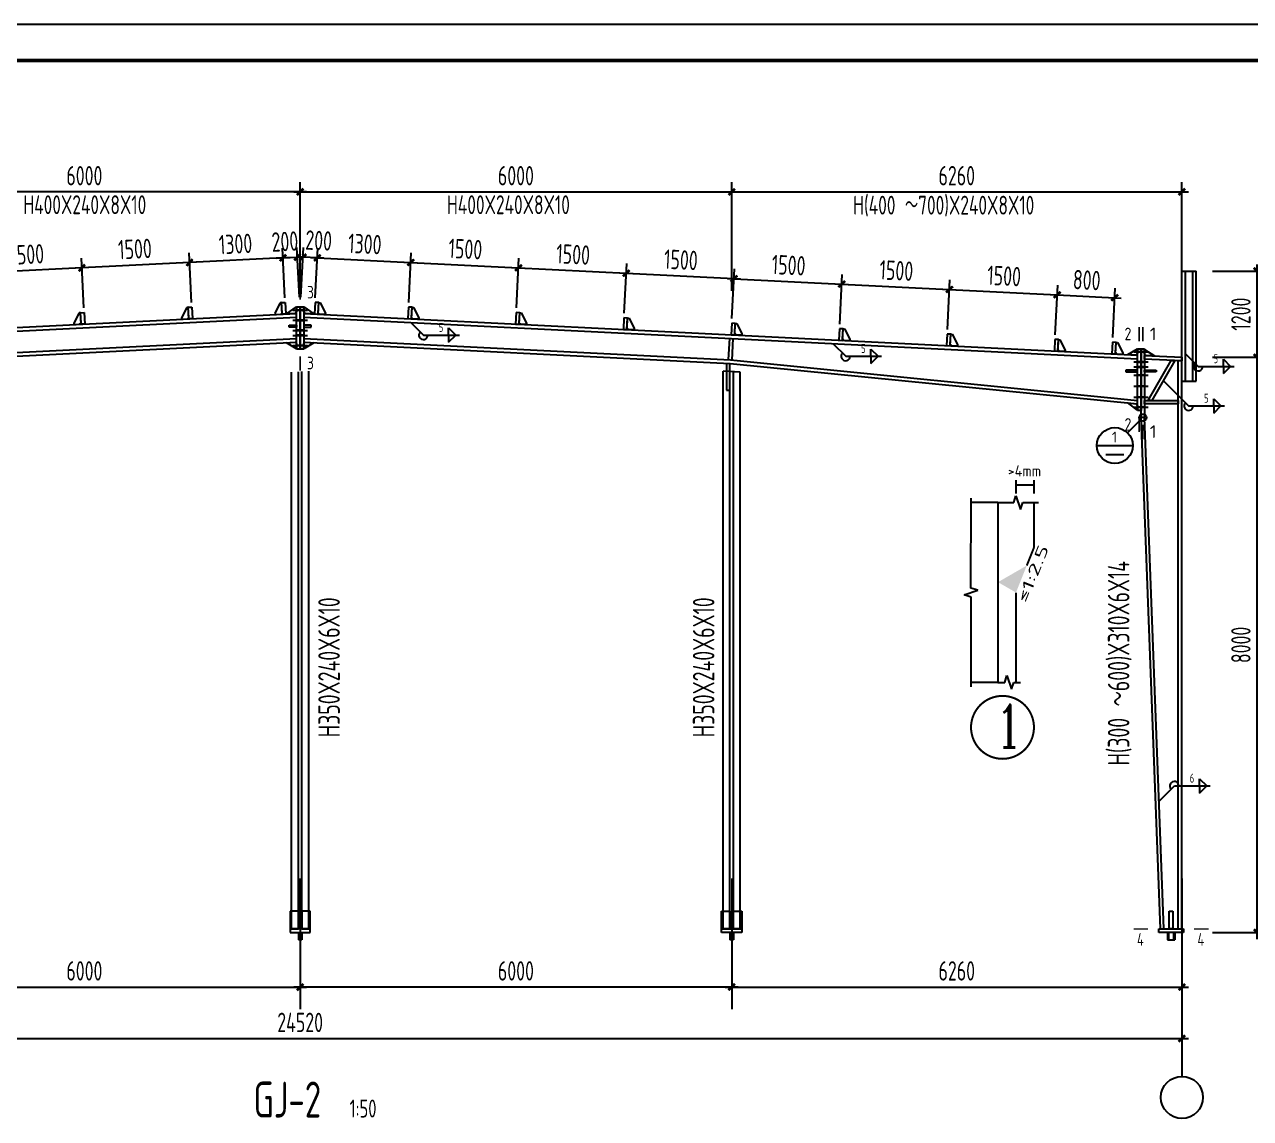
# Model space of a CAD drawing. Extents: x -17471 to 313636, y -71590 to 757901.
# Drawn here: x 218433 to 252525, y 655884 to 686311 of the extents above; entities that cross this region are included whole.
import ezdxf
from ezdxf.enums import TextEntityAlignment as Align

# ---------------------------------------------------------------- set-up
doc = ezdxf.new("R2010")
doc.units = 0
doc.header["$LTSCALE"] = 1000
doc.header["$MEASUREMENT"] = 0
for name, color, linetype in [('10', 7, 'Continuous'), ('11', 3, 'Continuous'), ('112', 253, 'Continuous'), ('114', 2, 'Continuous'), ('116', 1, 'Continuous'), ('14', 2, 'Continuous'), ('DIM', 3, 'Continuous'), ('DOTE', 1, 'Continuous'), ('PUB_TEXT', 7, 'Continuous'), ('PUB_TITLE', 4, 'Continuous'), ('墙线__粗线', 7, 'Continuous'), ('尺寸标注', 253, 'Continuous'), ('柱子', 3, 'Continuous'), ('焊缝标注', 253, 'Continuous'), ('索引符号标注', 253, 'Continuous'), ('门窗', 4, 'Continuous')]:
    doc.layers.add(name, color=color, linetype=linetype)
doc.styles.add('_TCH_AXIS', font='COMPLEX', dxfattribs={"bigfont": 'GBCBIG'})
doc.styles.add('TSSD_Dimension', font='Tssdeng.shx', dxfattribs={"width": 0.7, "bigfont": 'hztxt.shx'})
doc.styles.add('TSSD_REIN', font='Tssdeng.shx', dxfattribs={"width": 0.7, "bigfont": 'hztxt.shx'})
doc.dimstyles.new('TSSD_200_200', dxfattribs={"dimtxt": 600, "dimasz": 200, "dimexe": 200, "dimexo": 500, "dimgap": 200, "dimtad": 1, "dimdec": 0, "dimzin": 0, "dimdsep": 46, "dimtxsty": 'TSSD_Dimension', "dimblk": 'ARCHTICK', "dimcen": 0, "dimdle": 200, "dimclrt": 7, "dimadec": 0, "dimazin": 0, "dimtfac": 1, "dimtdec": 0, "dimtix": 1, "dimtmove": 2, "dimatfit": 3, "dimfxl": 0, "dimtolj": 1, "dimtzin": 0, "dimarcsym": 0})

# ---------------------------------------------------------------- blocks, each defined once
blk = doc.blocks.new('_ArchTick')
at = {"color": 0, "linetype": 'ByBlock', "const_width": 0.4}
blk.add_lwpolyline([(-0.5, -0.5), (0.5, 0.5)], dxfattribs=at)
blk = doc.blocks.new('*D622')
at = {"layer": 'Defpoints', "color": 0, "transparency": 16777216}
for p in [(223024, 679692), (223102, 678131), (225699, 678261)]:
    blk.add_point(p, dxfattribs=at)
at = {"layer": 'DIM', "color": 0, "lineweight": -2, "transparency": 16777216}
for p, q in [((225801, 679830), (222844, 679683)), ((223080, 678580), (223011, 679961)), ((225676, 678710), (225607, 680091))]:
    blk.add_line(p, q, dxfattribs=at)
at = {"layer": 'DIM', "color": 0, "lineweight": -2, "transparency": 16777216, "xscale": 180, "yscale": 180, "zscale": 180}
for p, rotation in [((223024, 679692), 182.8623653344845), ((225621, 679821), 2.862365334484549)]:
    blk.add_blockref('_ArchTick', p, dxfattribs=dict(at, rotation=rotation))
at = {"layer": 'DIM', "color": 7, "transparency": 16777216, "insert": (224300, 680206), "char_height": 540, "attachment_point": 5, "rotation": 2.8624, "style": 'TSSD_REIN'}
blk.add_mtext('\\A1;1300', dxfattribs=at)
blk = doc.blocks.new('*D623')
at = {"layer": 'Defpoints', "color": 0, "transparency": 16777216}
for p in [(226020, 679841), (225699, 678261), (226098, 678281)]:
    blk.add_point(p, dxfattribs=at)
at = {"layer": 'DIM', "color": 0, "lineweight": -2, "transparency": 16777216}
for p, q in [((225441, 679812), (226200, 679850)), ((225676, 678710), (225607, 680091)), ((226076, 678730), (226007, 680111))]:
    blk.add_line(p, q, dxfattribs=at)
at = {"layer": 'DIM', "color": 0, "lineweight": -2, "transparency": 16777216, "xscale": 180, "yscale": 180, "zscale": 180}
for p, rotation in [((225621, 679821), 182.8626672547174), ((226020, 679841), 2.862667254717379)]:
    blk.add_blockref('_ArchTick', p, dxfattribs=dict(at, rotation=rotation))
at = {"layer": 'DIM', "color": 7, "transparency": 16777216, "insert": (225673, 680275), "char_height": 540, "attachment_point": 5, "rotation": 2.8627, "style": 'TSSD_REIN'}
blk.add_mtext('\\A1;200', dxfattribs=at)
blk = doc.blocks.new('*D624')
at = {"layer": 'Defpoints', "color": 0, "transparency": 16777216}
for p in [(220028, 679542), (223102, 678131), (220106, 677981)]:
    blk.add_point(p, dxfattribs=at)
at = {"layer": 'DIM', "color": 0, "lineweight": -2, "transparency": 16777216}
for p, q in [((220083, 678430), (220014, 679811)), ((223080, 678580), (223011, 679961)), ((223204, 679701), (219848, 679533))]:
    blk.add_line(p, q, dxfattribs=at)
at = {"layer": 'DIM', "color": 0, "lineweight": -2, "transparency": 16777216, "xscale": 180, "yscale": 180, "zscale": 180}
for p, rotation in [((223024, 679692), 2.862405592531685), ((220028, 679542), 182.8624055925317)]:
    blk.add_blockref('_ArchTick', p, dxfattribs=dict(at, rotation=rotation))
at = {"layer": 'DIM', "color": 7, "transparency": 16777216, "insert": (221503, 680066), "char_height": 540, "attachment_point": 5, "rotation": 2.8624, "style": 'TSSD_REIN'}
blk.add_mtext('\\A1;1500', dxfattribs=at)
blk = doc.blocks.new('*D625')
at = {"layer": 'Defpoints', "color": 0, "transparency": 16777216}
for p in [(217032, 679392), (217110, 677831), (220106, 677981)]:
    blk.add_point(p, dxfattribs=at)
at = {"layer": 'DIM', "color": 0, "lineweight": -2, "transparency": 16777216}
for p, q in [((220083, 678430), (220014, 679811)), ((220208, 679551), (216852, 679383)), ((217087, 678281), (217018, 679662))]:
    blk.add_line(p, q, dxfattribs=at)
at = {"layer": 'DIM', "color": 0, "lineweight": -2, "transparency": 16777216, "xscale": 180, "yscale": 180, "zscale": 180}
for p, rotation in [((217032, 679392), 182.8624045054964), ((220028, 679542), 2.862404505496423)]:
    blk.add_blockref('_ArchTick', p, dxfattribs=dict(at, rotation=rotation))
at = {"layer": 'DIM', "color": 7, "transparency": 16777216, "insert": (218507, 679916), "char_height": 540, "attachment_point": 5, "rotation": 2.8624, "style": 'TSSD_REIN'}
blk.add_mtext('\\A1;1500', dxfattribs=at)
blk = doc.blocks.new('*D612')
at = {"layer": 'Defpoints', "color": 0, "transparency": 16777216}
for p in [(229173, 679692), (226498, 678261), (229095, 678131)]:
    blk.add_point(p, dxfattribs=at)
at = {"layer": 'DIM', "color": 0, "lineweight": -2, "transparency": 16777216}
for p, q in [((226396, 679830), (229352, 679683)), ((226520, 678710), (226589, 680091)), ((229117, 678580), (229186, 679961))]:
    blk.add_line(p, q, dxfattribs=at)
at = {"layer": 'DIM', "color": 0, "lineweight": -2, "transparency": 16777216, "xscale": 180, "yscale": 180, "zscale": 180}
for p, rotation in [((226576, 679821), 177.1376346655155), ((229173, 679692), 357.1376346655155)]:
    blk.add_blockref('_ArchTick', p, dxfattribs=dict(at, rotation=rotation))
at = {"layer": 'DIM', "color": 7, "transparency": 16777216, "insert": (227897, 680206), "char_height": 540, "attachment_point": 5, "rotation": 357.1376, "style": 'TSSD_REIN'}
blk.add_mtext('\\A1;1300', dxfattribs=at)
blk = doc.blocks.new('*D613')
at = {"layer": 'Defpoints', "color": 0, "transparency": 16777216}
for p in [(226176, 679841), (226098, 678281), (226498, 678261)]:
    blk.add_point(p, dxfattribs=at)
at = {"layer": 'DIM', "color": 0, "lineweight": -2, "transparency": 16777216}
for p, q in [((226756, 679812), (225997, 679850)), ((226121, 678730), (226190, 680111)), ((226520, 678710), (226589, 680091))]:
    blk.add_line(p, q, dxfattribs=at)
at = {"layer": 'DIM', "color": 0, "lineweight": -2, "transparency": 16777216, "xscale": 180, "yscale": 180, "zscale": 180}
for p, rotation in [((226176, 679841), 177.1373327452826), ((226576, 679821), 357.1373327452826)]:
    blk.add_blockref('_ArchTick', p, dxfattribs=dict(at, rotation=rotation))
at = {"layer": 'DIM', "color": 7, "transparency": 16777216, "insert": (226614, 680303), "char_height": 540, "attachment_point": 5, "rotation": 357.1373, "style": 'TSSD_REIN'}
blk.add_mtext('\\A1;200', dxfattribs=at)
blk = doc.blocks.new('*D614')
at = {"layer": 'Defpoints', "color": 0, "transparency": 16777216}
for p in [(232169, 679542), (229095, 678131), (232091, 677981)]:
    blk.add_point(p, dxfattribs=at)
at = {"layer": 'DIM', "color": 0, "lineweight": -2, "transparency": 16777216}
for p, q in [((229117, 678580), (229186, 679961)), ((232113, 678430), (232182, 679811)), ((228993, 679701), (232349, 679533))]:
    blk.add_line(p, q, dxfattribs=at)
at = {"layer": 'DIM', "color": 0, "lineweight": -2, "transparency": 16777216, "xscale": 180, "yscale": 180, "zscale": 180}
for p, rotation in [((229173, 679692), 177.1375944074683), ((232169, 679542), 357.1375944074683)]:
    blk.add_blockref('_ArchTick', p, dxfattribs=dict(at, rotation=rotation))
at = {"layer": 'DIM', "color": 7, "transparency": 16777216, "insert": (230693, 680066), "char_height": 540, "attachment_point": 5, "rotation": 357.1376, "style": 'TSSD_REIN'}
blk.add_mtext('\\A1;1500', dxfattribs=at)
blk = doc.blocks.new('*D615')
at = {"layer": 'Defpoints', "color": 0, "transparency": 16777216}
for p in [(235165, 679392), (232091, 677981), (235087, 677831)]:
    blk.add_point(p, dxfattribs=at)
at = {"layer": 'DIM', "color": 0, "lineweight": -2, "transparency": 16777216}
for p, q in [((232113, 678430), (232182, 679811)), ((231989, 679551), (235345, 679383)), ((235110, 678281), (235179, 679662))]:
    blk.add_line(p, q, dxfattribs=at)
at = {"layer": 'DIM', "color": 0, "lineweight": -2, "transparency": 16777216, "xscale": 180, "yscale": 180, "zscale": 180}
for p, rotation in [((232169, 679542), 177.1375954945036), ((235165, 679392), 357.1375954945036)]:
    blk.add_blockref('_ArchTick', p, dxfattribs=dict(at, rotation=rotation))
at = {"layer": 'DIM', "color": 7, "transparency": 16777216, "insert": (233690, 679916), "char_height": 540, "attachment_point": 5, "rotation": 357.1376, "style": 'TSSD_REIN'}
blk.add_mtext('\\A1;1500', dxfattribs=at)
blk = doc.blocks.new('*D616')
at = {"layer": 'Defpoints', "color": 0, "transparency": 16777216}
for p in [(238161, 679242), (235087, 677831), (238083, 677681)]:
    blk.add_point(p, dxfattribs=at)
at = {"layer": 'DIM', "color": 0, "lineweight": -2, "transparency": 16777216}
for p, q in [((235110, 678281), (235179, 679662)), ((238106, 678131), (238175, 679512)), ((234985, 679401), (238341, 679233))]:
    blk.add_line(p, q, dxfattribs=at)
at = {"layer": 'DIM', "color": 0, "lineweight": -2, "transparency": 16777216, "xscale": 180, "yscale": 180, "zscale": 180}
for p, rotation in [((235165, 679392), 177.1375670417519), ((238161, 679242), 357.1375670417519)]:
    blk.add_blockref('_ArchTick', p, dxfattribs=dict(at, rotation=rotation))
at = {"layer": 'DIM', "color": 7, "transparency": 16777216, "insert": (236686, 679766), "char_height": 540, "attachment_point": 5, "rotation": 357.1376, "style": 'TSSD_REIN'}
blk.add_mtext('\\A1;1500', dxfattribs=at)
blk = doc.blocks.new('*D617')
at = {"layer": 'Defpoints', "color": 0, "transparency": 16777216}
for p in [(241158, 679092), (238083, 677681), (241080, 677531)]:
    blk.add_point(p, dxfattribs=at)
at = {"layer": 'DIM', "color": 0, "lineweight": -2, "transparency": 16777216}
for p, q in [((238106, 678131), (238175, 679512)), ((237982, 679251), (241338, 679083)), ((241102, 677981), (241171, 679362))]:
    blk.add_line(p, q, dxfattribs=at)
at = {"layer": 'DIM', "color": 0, "lineweight": -2, "transparency": 16777216, "xscale": 180, "yscale": 180, "zscale": 180}
for p, rotation in [((238161, 679242), 177.1375848708677), ((241158, 679092), 357.1375848708677)]:
    blk.add_blockref('_ArchTick', p, dxfattribs=dict(at, rotation=rotation))
at = {"layer": 'DIM', "color": 7, "transparency": 16777216, "insert": (239682, 679617), "char_height": 540, "attachment_point": 5, "rotation": 357.1376, "style": 'TSSD_REIN'}
blk.add_mtext('\\A1;1500', dxfattribs=at)
blk = doc.blocks.new('*D618')
at = {"layer": 'Defpoints', "color": 0, "transparency": 16777216}
for p in [(244154, 678942), (241080, 677531), (244076, 677382)]:
    blk.add_point(p, dxfattribs=at)
at = {"layer": 'DIM', "color": 0, "lineweight": -2, "transparency": 16777216}
for p, q in [((241102, 677981), (241171, 679362)), ((244098, 677831), (244167, 679212)), ((240978, 679101), (244334, 678934))]:
    blk.add_line(p, q, dxfattribs=at)
at = {"layer": 'DIM', "color": 0, "lineweight": -2, "transparency": 16777216, "xscale": 180, "yscale": 180, "zscale": 180}
for p, rotation in [((241158, 679092), 177.1376220607596), ((244154, 678942), 357.1376220607596)]:
    blk.add_blockref('_ArchTick', p, dxfattribs=dict(at, rotation=rotation))
at = {"layer": 'DIM', "color": 7, "transparency": 16777216, "insert": (242678, 679467), "char_height": 540, "attachment_point": 5, "rotation": 357.1376, "style": 'TSSD_REIN'}
blk.add_mtext('\\A1;1500', dxfattribs=at)
blk = doc.blocks.new('*D619')
at = {"layer": 'Defpoints', "color": 0, "transparency": 16777216}
for p in [(247150, 678793), (244076, 677382), (247072, 677232)]:
    blk.add_point(p, dxfattribs=at)
at = {"layer": 'DIM', "color": 0, "lineweight": -2, "transparency": 16777216}
for p, q in [((244098, 677831), (244167, 679212)), ((243974, 678951), (247330, 678784)), ((247095, 677681), (247164, 679062))]:
    blk.add_line(p, q, dxfattribs=at)
at = {"layer": 'DIM', "color": 0, "lineweight": -2, "transparency": 16777216, "xscale": 180, "yscale": 180, "zscale": 180}
for p, rotation in [((244154, 678942), 177.1375031684728), ((247150, 678793), 357.1375031684728)]:
    blk.add_blockref('_ArchTick', p, dxfattribs=dict(at, rotation=rotation))
at = {"layer": 'DIM', "color": 7, "transparency": 16777216, "insert": (245675, 679317), "char_height": 540, "attachment_point": 5, "rotation": 357.1375, "style": 'TSSD_REIN'}
blk.add_mtext('\\A1;1500', dxfattribs=at)
blk = doc.blocks.new('*D620')
at = {"layer": 'Defpoints', "color": 0, "transparency": 16777216}
for p in [(248748, 678713), (247072, 677232), (248670, 677152)]:
    blk.add_point(p, dxfattribs=at)
at = {"layer": 'DIM', "color": 0, "lineweight": -2, "transparency": 16777216}
for p, q in [((246970, 678802), (248928, 678704)), ((247095, 677681), (247164, 679062)), ((248693, 677601), (248762, 678982))]:
    blk.add_line(p, q, dxfattribs=at)
at = {"layer": 'DIM', "color": 0, "lineweight": -2, "transparency": 16777216, "xscale": 180, "yscale": 180, "zscale": 180}
for p, rotation in [((247150, 678793), 177.1375878952027), ((248748, 678713), 357.1375878952027)]:
    blk.add_blockref('_ArchTick', p, dxfattribs=dict(at, rotation=rotation))
at = {"layer": 'DIM', "color": 7, "transparency": 16777216, "insert": (247972, 679202), "char_height": 540, "attachment_point": 5, "rotation": 357.1376, "style": 'TSSD_REIN'}
blk.add_mtext('\\A1;800', dxfattribs=at)
blk = doc.blocks.new('*D609')
at = {"layer": 'Defpoints', "color": 0, "transparency": 16777216}
for p in [(251018, 677055), (252709, 677055), (251018, 661055)]:
    blk.add_point(p, dxfattribs=at)
at = {"layer": 'DIM', "color": 0, "lineweight": -2, "transparency": 16777216}
for p, q in [((252709, 660875), (252709, 677235)), ((251468, 677055), (252979, 677055)), ((251468, 661055), (252979, 661055))]:
    blk.add_line(p, q, dxfattribs=at)
at = {"layer": 'DIM', "color": 0, "lineweight": -2, "transparency": 16777216, "xscale": 180, "yscale": 180, "zscale": 180}
for p, rotation in [((252709, 677055), 90), ((252709, 661055), 270)]:
    blk.add_blockref('_ArchTick', p, dxfattribs=dict(at, rotation=rotation))
at = {"layer": 'DIM', "color": 7, "transparency": 16777216, "insert": (252259, 669055), "char_height": 540, "attachment_point": 5, "rotation": 90, "style": 'TSSD_REIN'}
blk.add_mtext('\\A1;8000', dxfattribs=at)
blk = doc.blocks.new('*D610')
at = {"layer": 'Defpoints', "color": 0, "transparency": 16777216}
for p in [(251018, 679455), (252709, 679455), (251018, 677055)]:
    blk.add_point(p, dxfattribs=at)
at = {"layer": 'DIM', "color": 0, "lineweight": -2, "transparency": 16777216}
for p, q in [((251468, 679455), (252979, 679455)), ((252709, 676875), (252709, 679635)), ((251468, 677055), (252979, 677055))]:
    blk.add_line(p, q, dxfattribs=at)
at = {"layer": 'DIM', "color": 0, "lineweight": -2, "transparency": 16777216, "xscale": 180, "yscale": 180, "zscale": 180}
for p, rotation in [((252709, 679455), 90), ((252709, 677055), 270)]:
    blk.add_blockref('_ArchTick', p, dxfattribs=dict(at, rotation=rotation))
at = {"layer": 'DIM', "color": 7, "transparency": 16777216, "insert": (252259, 678255), "char_height": 540, "attachment_point": 5, "rotation": 90, "style": 'TSSD_REIN'}
blk.add_mtext('\\A1;1200', dxfattribs=at)
blk = doc.blocks.new('*D611')
at = {"layer": 'Defpoints', "color": 0, "transparency": 16777216}
for p in [(201578, 661055), (250618, 661055), (250618, 658106)]:
    blk.add_point(p, dxfattribs=at)
at = {"layer": 'DIM', "color": 0, "lineweight": -2, "transparency": 16777216}
for p, q in [((201578, 660605), (201578, 657836)), ((250618, 660605), (250618, 657836)), ((201398, 658106), (250798, 658106))]:
    blk.add_line(p, q, dxfattribs=at)
at = {"layer": 'DIM', "color": 0, "lineweight": -2, "transparency": 16777216, "xscale": 180, "yscale": 180, "zscale": 180, "rotation": 180}
blk.add_blockref('_ArchTick', (201578, 658106), dxfattribs=at)
at = {"layer": 'DIM', "color": 0, "lineweight": -2, "transparency": 16777216, "xscale": 180, "yscale": 180, "zscale": 180}
blk.add_blockref('_ArchTick', (250618, 658106), dxfattribs=at)
at = {"layer": 'DIM', "color": 7, "transparency": 16777216, "insert": (226098, 658556), "char_height": 540, "attachment_point": 5, "style": 'TSSD_REIN'}
blk.add_mtext('\\A1;24520', dxfattribs=at)
blk = doc.blocks.new('*D621')
at = {"layer": 'Defpoints', "color": 0, "transparency": 16777216}
for p in [(214098, 681656), (214098, 678456), (226098, 678456)]:
    blk.add_point(p, dxfattribs=at)
at = {"layer": 'DIM', "color": 0, "lineweight": -2, "transparency": 16777216}
for p, q in [((214098, 678906), (214098, 681926)), ((226098, 678906), (226098, 681926)), ((226278, 681656), (213918, 681656))]:
    blk.add_line(p, q, dxfattribs=at)
at = {"layer": 'DIM', "color": 0, "lineweight": -2, "transparency": 16777216, "xscale": 180, "yscale": 180, "zscale": 180, "rotation": 180}
blk.add_blockref('_ArchTick', (214098, 681656), dxfattribs=at)
at = {"layer": 'DIM', "color": 0, "lineweight": -2, "transparency": 16777216, "xscale": 180, "yscale": 180, "zscale": 180}
blk.add_blockref('_ArchTick', (226098, 681656), dxfattribs=at)
at = {"layer": 'DIM', "color": 7, "transparency": 16777216, "insert": (220098, 682106), "char_height": 540, "attachment_point": 5, "style": 'TSSD_REIN'}
blk.add_mtext('\\A1;6000', dxfattribs=at)
blk = doc.blocks.new('*D605')
at = {"layer": 'Defpoints', "color": 0, "transparency": 16777216}
for p in [(238098, 681656), (226098, 678456), (238098, 678456)]:
    blk.add_point(p, dxfattribs=at)
at = {"layer": 'DIM', "color": 0, "lineweight": -2, "transparency": 16777216}
for p, q in [((226098, 678906), (226098, 681926)), ((238098, 678906), (238098, 681926)), ((225918, 681656), (238278, 681656))]:
    blk.add_line(p, q, dxfattribs=at)
at = {"layer": 'DIM', "color": 0, "lineweight": -2, "transparency": 16777216, "xscale": 180, "yscale": 180, "zscale": 180, "rotation": 180}
blk.add_blockref('_ArchTick', (226098, 681656), dxfattribs=at)
at = {"layer": 'DIM', "color": 0, "lineweight": -2, "transparency": 16777216, "xscale": 180, "yscale": 180, "zscale": 180}
blk.add_blockref('_ArchTick', (238098, 681656), dxfattribs=at)
at = {"layer": 'DIM', "color": 7, "transparency": 16777216, "insert": (232098, 682106), "char_height": 540, "attachment_point": 5, "style": 'TSSD_REIN'}
blk.add_mtext('\\A1;6000', dxfattribs=at)
blk = doc.blocks.new('*D606')
at = {"layer": 'Defpoints', "color": 0, "transparency": 16777216}
for p in [(250618, 681656), (238098, 678456), (250618, 678456)]:
    blk.add_point(p, dxfattribs=at)
at = {"layer": 'DIM', "color": 0, "lineweight": -2, "transparency": 16777216}
for p, q in [((238098, 678906), (238098, 681926)), ((250618, 678906), (250618, 681926)), ((237918, 681656), (250798, 681656))]:
    blk.add_line(p, q, dxfattribs=at)
at = {"layer": 'DIM', "color": 0, "lineweight": -2, "transparency": 16777216, "xscale": 180, "yscale": 180, "zscale": 180, "rotation": 180}
blk.add_blockref('_ArchTick', (238098, 681656), dxfattribs=at)
at = {"layer": 'DIM', "color": 0, "lineweight": -2, "transparency": 16777216, "xscale": 180, "yscale": 180, "zscale": 180}
blk.add_blockref('_ArchTick', (250618, 681656), dxfattribs=at)
at = {"layer": 'DIM', "color": 7, "transparency": 16777216, "insert": (244358, 682106), "char_height": 540, "attachment_point": 5, "style": 'TSSD_REIN'}
blk.add_mtext('\\A1;6260', dxfattribs=at)
blk = doc.blocks.new('*D632')
at = {"layer": 'Defpoints', "color": 0, "transparency": 16777216}
for p in [(214098, 661055), (226098, 661055), (226098, 659539)]:
    blk.add_point(p, dxfattribs=at)
at = {"layer": 'DIM', "color": 0, "lineweight": -2, "transparency": 16777216}
for p, q in [((214098, 660605), (214098, 659269)), ((226098, 660605), (226098, 659269)), ((213918, 659539), (226278, 659539))]:
    blk.add_line(p, q, dxfattribs=at)
at = {"layer": 'DIM', "color": 0, "lineweight": -2, "transparency": 16777216, "xscale": 180, "yscale": 180, "zscale": 180, "rotation": 180}
blk.add_blockref('_ArchTick', (214098, 659539), dxfattribs=at)
at = {"layer": 'DIM', "color": 0, "lineweight": -2, "transparency": 16777216, "xscale": 180, "yscale": 180, "zscale": 180}
blk.add_blockref('_ArchTick', (226098, 659539), dxfattribs=at)
at = {"layer": 'DIM', "color": 7, "transparency": 16777216, "insert": (220098, 659989), "char_height": 540, "attachment_point": 5, "style": 'TSSD_REIN'}
blk.add_mtext('\\A1;6000', dxfattribs=at)
blk = doc.blocks.new('*D633')
at = {"layer": 'Defpoints', "color": 0, "transparency": 16777216}
for p in [(226098, 661055), (238098, 661055), (226098, 659539)]:
    blk.add_point(p, dxfattribs=at)
at = {"layer": 'DIM', "color": 0, "lineweight": -2, "transparency": 16777216}
for p, q in [((226098, 660605), (226098, 659269)), ((238098, 660605), (238098, 659269)), ((238278, 659539), (225918, 659539))]:
    blk.add_line(p, q, dxfattribs=at)
at = {"layer": 'DIM', "color": 0, "lineweight": -2, "transparency": 16777216, "xscale": 180, "yscale": 180, "zscale": 180, "rotation": 180}
blk.add_blockref('_ArchTick', (226098, 659539), dxfattribs=at)
at = {"layer": 'DIM', "color": 0, "lineweight": -2, "transparency": 16777216, "xscale": 180, "yscale": 180, "zscale": 180}
blk.add_blockref('_ArchTick', (238098, 659539), dxfattribs=at)
at = {"layer": 'DIM', "color": 7, "transparency": 16777216, "insert": (232098, 659989), "char_height": 540, "attachment_point": 5, "style": 'TSSD_REIN'}
blk.add_mtext('\\A1;6000', dxfattribs=at)
blk = doc.blocks.new('*D634')
at = {"layer": 'Defpoints', "color": 0, "transparency": 16777216}
for p in [(238098, 661055), (250618, 661055), (250618, 659539)]:
    blk.add_point(p, dxfattribs=at)
at = {"layer": 'DIM', "color": 0, "lineweight": -2, "transparency": 16777216}
for p, q in [((238098, 660605), (238098, 659269)), ((250618, 660605), (250618, 659269)), ((237918, 659539), (250798, 659539))]:
    blk.add_line(p, q, dxfattribs=at)
at = {"layer": 'DIM', "color": 0, "lineweight": -2, "transparency": 16777216, "xscale": 180, "yscale": 180, "zscale": 180, "rotation": 180}
blk.add_blockref('_ArchTick', (238098, 659539), dxfattribs=at)
at = {"layer": 'DIM', "color": 0, "lineweight": -2, "transparency": 16777216, "xscale": 180, "yscale": 180, "zscale": 180}
blk.add_blockref('_ArchTick', (250618, 659539), dxfattribs=at)
at = {"layer": 'DIM', "color": 7, "transparency": 16777216, "insert": (244358, 659989), "char_height": 540, "attachment_point": 5, "style": 'TSSD_REIN'}
blk.add_mtext('\\A1;6260', dxfattribs=at)

msp = doc.modelspace()

# ---------------------------------------------------------------- linework, layer by layer
at = {"color": 2}
for p, q in [((237954.4, 676886.7), (237954.4, 676141.5)), ((238048.4, 676141.5, 36.2), (238048.4, 676882, 36.2)), ((237954.4, 676141.5), (238048.4, 676141.5, 36.2))]:
    msp.add_line(p, q, dxfattribs=at)
at = {"layer": '10', "const_width": 45}
for points in [[(226098.4, 679055.5), (226098.4, 678655.5)], [(249431.8, 677894.9), (249431.8, 677494.9)], [(249531.8, 677894.9), (249531.8, 677494.9)], [(226098.4, 676685.5), (226098.4, 677085.5)], [(249431.8, 674977.3), (249431.8, 675377.3)], [(249531.8, 674777.3), (249531.8, 675177.3)], [(249278.4, 661154.5), (249678.4, 661154.5)], [(251358.4, 661154.5), (250958.4, 661154.5)]]:
    msp.add_lwpolyline(points, dxfattribs=at)
at = {"layer": '10', "const_width": 56.2}
msp.add_lwpolyline([(246503.9, 666762.2, 1), (244753.9, 666762.2, 1), (246503.9, 666762.2, 1)], format="xyb", dxfattribs=at)
at = {"layer": '11'}
for p, q in [((225858.4, 661154.5), (225858.4, 676641.3)), ((226338.4, 661154.5), (226338.4, 676665.3, -3)), ((237858.4, 661154.5), (237858.4, 676665.3, -3)), ((238338.4, 661154.5), (238338.4, 676641.3))]:
    msp.add_line(p, q, dxfattribs=at)
at = {"layer": '112', "color": 3}
msp.add_circle((250618.4, 656470), 584.5, dxfattribs=at)
at = {"layer": '114'}
for p, q in [((225898.4, 678365.5), (226298.4, 678365.5)), ((225898.4, 678085.4), (226298.4, 678085.4)), ((225898.4, 677804.6), (226298.4, 677804.6)), ((225898.4, 677664.6), (226298.4, 677664.6)), ((225898.4, 677384.5), (226298.4, 677384.5)), ((249281.8, 677206.3), (249681.8, 677206.3)), ((249281.8, 676926.2), (249681.8, 676926.2)), ((249281.8, 676786.2), (249681.8, 676786.2)), ((249281.8, 676556.2), (249681.8, 676556.2)), ((249281.8, 676252.2), (249681.8, 676252.2)), ((249281.8, 675947.8), (249681.8, 675947.8)), ((249281.8, 675667.3), (249681.8, 675667.3))]:
    msp.add_line(p, q, dxfattribs=at)
at = {"layer": '114', "color": 1, "const_width": 70}
for points in [[(225998.4, 678365.5), (226198.4, 678365.5)], [(225998.4, 678085.4), (226198.4, 678085.4)], [(225998.4, 677804.6), (226198.4, 677804.6)], [(225998.4, 677664.6), (226198.4, 677664.6)], [(225998.4, 677384.5), (226198.4, 677384.5)], [(249381.8, 677206.3), (249581.8, 677206.3)], [(249381.8, 676926.2), (249581.8, 676926.2)], [(249381.8, 676786.2), (249581.8, 676786.2)], [(249381.8, 676556.2), (249581.8, 676556.2)], [(249381.8, 676252.2), (249581.8, 676252.2)], [(249381.8, 675947.8), (249581.8, 675947.8)], [(249381.8, 675667.3), (249581.8, 675667.3)]]:
    msp.add_lwpolyline(points, dxfattribs=at)
at = {"layer": '116'}
for p, q in [((226050.4, 661054.5), (226050.4, 660854.5)), ((226080.4, 661054.5), (226080.4, 660854.5)), ((226146.4, 661054.5), (226146.4, 660854.5)), ((238050.4, 661054.5), (238050.4, 660854.5)), ((238080.4, 661054.5), (238080.4, 660854.5)), ((238146.4, 661054.5), (238146.4, 660854.5)), ((250218.4, 661054.5), (250218.4, 660854.5)), ((250248.4, 661054.5), (250248.4, 660854.5)), ((250388.4, 661054.5), (250388.4, 660854.5)), ((250418.4, 661054.5), (250418.4, 660854.5)), ((226146.4, 660854.5), (226050.4, 660854.5)), ((238146.4, 660854.5), (238050.4, 660854.5)), ((250218.4, 660854.5), (250418.4, 660854.5))]:
    msp.add_line(p, q, dxfattribs=at)
at = {"layer": '14'}
for p, q in [((225718.7, 678261.5), (225998.4, 678455.5)), ((225998.4, 677285.5), (225998.4, 678455.5)), ((225998.4, 678455.5), (226098.4, 678455.5)), ((225998.4, 678455.5), (225998.4, 678315.5)), ((226098.4, 677285.5), (226098.4, 678455.5)), ((226098.4, 678455.5), (226198.4, 678455.5)), ((226098.4, 678455.5), (226098.4, 677285.5)), ((226198.4, 678455.5), (226198.4, 677285.5)), ((226198.4, 678315.5), (226198.4, 678455.5)), ((226198.4, 678455.5), (226478, 678261.5)), ((225958.4, 678273.5), (225718.7, 678261.5)), ((225998.4, 678315.5), (225958.4, 678273.5)), ((226238.3, 678273.5), (226198.4, 678315.5)), ((226478, 678261.5), (226238.3, 678273.5)), ((225788.4, 677894.6), (225788.4, 677944.6)), ((225788.4, 677944.6), (225998.4, 677944.6)), ((225998.4, 677894.6), (225788.4, 677894.6)), ((225998.4, 677944.6), (225998.4, 677894.6)), ((226408.4, 677944.6), (226198.4, 677944.6)), ((226198.4, 677944.6), (226198.4, 677894.6)), ((226198.4, 677894.6), (226408.4, 677894.6)), ((226408.4, 677894.6), (226408.4, 677944.6)), ((225718.7, 677460.5), (225958.4, 677472.5)), ((225998.4, 677294.5), (225718.7, 677460.5)), ((225958.4, 677472.5), (225998.4, 677434.5)), ((225998.4, 677434.5), (225998.4, 677294.5)), ((226198.4, 677434.5), (226238.3, 677472.5)), ((226478, 677460.5), (226198.4, 677294.5)), ((226198.4, 677294.5), (226198.4, 677434.5)), ((226238.3, 677472.5), (226478, 677460.5)), ((238013.5, 676983.9), (238043.5, 677583.1)), ((238113.3, 676976.6), (238143.3, 677578.1)), ((226098.4, 677285.5), (225998.4, 677285.5)), ((226198.4, 677285.5), (226098.4, 677285.5)), ((249112.1, 677129.8), (249381.8, 677286.3)), ((249341.8, 677118.3), (249112.1, 677129.8)), ((249381.8, 677156.3), (249341.8, 677118.3)), ((249381.8, 675577.3), (249381.8, 677294.9)), ((249381.8, 677294.9), (249481.8, 677294.9)), ((249381.8, 677286.3), (249381.8, 677156.3)), ((249481.8, 675377.3), (249481.8, 677294.9)), ((249481.8, 677294.9), (249581.8, 677294.9)), ((249481.8, 677294.9), (249481.8, 675577.3)), ((249581.8, 677294.9), (249581.8, 675377.3)), ((249581.8, 677146.3), (249581.8, 677276.3)), ((249581.8, 677276.3), (249851.4, 677092.9)), ((249621.7, 677104.3), (249581.8, 677146.3)), ((249581.8, 677106.3), (250618.4, 677054.5)), ((249581.8, 677006.2), (249581.8, 677106.3)), ((249851.4, 677092.9), (249621.7, 677104.3)), ((250618.4, 676954.4), (249581.8, 677006.2)), ((249681.8, 675857.6), (250318.5, 676969.4)), ((250418.4, 676964.4), (249781.8, 675857.6)), ((250318.5, 676969.4), (250418.4, 676964.4)), ((250618.4, 677054.5), (250618.4, 676954.4)), ((249381.8, 676696.2), (249061.8, 676696.2)), ((249061.8, 676696.2), (249061.8, 676646.2)), ((249061.8, 676646.2), (249381.8, 676646.2)), ((249381.8, 676646.2), (249381.8, 676696.2)), ((249581.8, 676696.2), (249901.8, 676696.2)), ((249581.8, 676646.2), (249581.8, 676696.2)), ((249901.8, 676646.2), (249581.8, 676646.2)), ((249901.8, 676696.2), (249901.8, 676646.2)), ((249381.8, 675587.3), (249113.1, 675784)), ((249113.1, 675784), (249341.9, 675761.3)), ((249341.9, 675761.3), (249381.8, 675717.3)), ((249381.8, 675717.3), (249381.8, 675587.3)), ((249581.8, 675857.6), (250518.3, 675857.6)), ((249581.8, 675757.6), (249581.8, 675857.6)), ((250518.3, 675757.6), (249581.8, 675757.6)), ((249781.8, 675857.6), (249681.8, 675857.6)), ((250518.3, 675857.6), (250518.3, 675757.6)), ((249481.8, 675577.3), (249381.8, 675577.3)), ((249581.8, 675377.3), (249481.8, 675377.3)), ((226048.4, 661654.5), (225818.4, 661654.5)), ((225818.4, 661654.5), (225818.4, 661154.5)), ((226048.4, 661154.5), (226048.4, 661654.5)), ((226148.4, 661654.5), (226148.4, 661154.5)), ((226378.4, 661654.5), (226148.4, 661654.5)), ((226378.4, 661154.5), (226378.4, 661654.5)), ((237818.4, 661654.5), (238048.4, 661654.5)), ((237818.4, 661154.5), (237818.4, 661654.5)), ((238048.4, 661654.5), (238048.4, 661154.5)), ((238148.4, 661654.5), (238378.4, 661654.5)), ((238148.4, 661154.5), (238148.4, 661654.5)), ((238378.4, 661654.5), (238378.4, 661154.5)), ((250268.4, 661154.5), (250268.4, 661654.5)), ((250268.4, 661654.5), (250368.4, 661654.5)), ((250368.4, 661654.5), (250368.4, 661154.5)), ((225818.4, 661154.5), (225818.4, 661054.5)), ((225818.4, 661154.5), (226048.4, 661154.5)), ((226378.4, 661154.5), (225818.4, 661154.5)), ((225818.4, 661054.5), (226378.4, 661054.5)), ((226148.4, 661154.5), (226378.4, 661154.5)), ((226378.4, 661054.5), (226378.4, 661154.5)), ((238048.4, 661154.5), (237818.4, 661154.5)), ((237818.4, 661054.5), (237818.4, 661154.5)), ((237818.4, 661154.5), (238378.4, 661154.5)), ((238378.4, 661054.5), (237818.4, 661054.5)), ((238378.4, 661154.5), (238148.4, 661154.5)), ((238378.4, 661154.5), (238378.4, 661054.5)), ((249978.4, 661054.5), (249978.4, 661154.5)), ((249978.4, 661154.5), (250658.4, 661154.5)), ((250658.4, 661054.5), (249978.4, 661054.5)), ((250368.4, 661154.5), (250268.4, 661154.5)), ((250658.4, 661154.5), (250658.4, 661054.5))]:
    msp.add_line(p, q, dxfattribs=at)
at = {"layer": 'DOTE'}
for p, q in [((226098.4, 662554.5), (226098.4, 658921.3)), ((238098.4, 662554.5), (238098.4, 658921.3)), ((250618.4, 662554.5), (250618.4, 657054.5))]:
    msp.add_line(p, q, dxfattribs=at)
at = {"layer": 'PUB_TITLE'}
msp.add_lwpolyline([(187535.9, 626910.7), (271635.9, 626910.7), (271635.9, 686310.7), (187535.9, 686310.7)], close=True, dxfattribs=at)
at = {"layer": 'PUB_TITLE', "const_width": 100}
msp.add_lwpolyline([(190035.9, 627910.7), (270635.9, 627910.7), (270635.9, 685310.7), (190035.9, 685310.7)], close=True, dxfattribs=at)
at = {"layer": '墙线__粗线', "color": 253}
for p, q in [((246003.9, 673637.2), (246003.9, 673262.2)), ((246003.9, 673512.2), (246503.9, 673512.2)), ((246503.9, 673637.2), (246503.9, 673262.2)), ((244749.9, 670637.2), (244753.9, 673137.2)), ((245503.9, 673012.2), (244753.9, 673012.2)), ((245503.9, 673012.2), (245941.4, 673012.2)), ((245941.4, 673012.2), (246003.9, 673204.6)), ((246003.9, 673204.6), (246128.6, 672820.7)), ((246128.6, 672820.7), (246191.4, 673012.9)), ((246191.4, 673012.9), (246628.9, 673012.2)), ((244942.1, 670574.4), (244749.9, 670637.2)), ((244561.5, 670449.7), (244942.1, 670574.4)), ((244753.9, 670387.2), (244561.5, 670449.7)), ((244753.9, 667887.2), (244753.9, 670387.2)), ((245691.4, 668012.2), (245753.9, 668204.6)), ((245753.9, 668204.6), (245878.6, 667820.3)), ((245503.9, 668012.2), (244753.9, 668012.2)), ((245503.9, 668012.2), (245691.4, 668012.2)), ((245878.6, 667820.3), (245941.4, 668012.5)), ((245941.4, 668012.5), (246128.9, 668012.2))]:
    msp.add_line(p, q, dxfattribs=at)
at = {"layer": '墙线__粗线', "color": 2, "const_width": 56.2}
for points in [[(245503.9, 670800.9), (245503.9, 673012.2)], [(246503.9, 671762.2), (246503.9, 673012.2)], [(246304.2, 671263), (246503.9, 671762.2)]]:
    msp.add_lwpolyline(points, dxfattribs=at)
at = {"layer": '墙线__粗线', "color": 3, "const_width": 56.2}
for points in [[(245503.9, 668012.2), (245503.9, 670800.9)], [(246003.9, 668012.2), (246003.9, 670512.2)]]:
    msp.add_lwpolyline(points, dxfattribs=at)
at = {"layer": '墙线__粗线'}
msp.add_circle((249531.8, 675377.3), 100, dxfattribs=at)
msp.add_solid([(246003.9, 670512.2), (245503.9, 670800.9), (246304.2, 671263)], dxfattribs=at)
at = {"layer": '尺寸标注'}
for p, q in [((222946.3, 678443.3), (222800.5, 678155.7)), ((222986.2, 678445.3), (222946.3, 678443.3)), ((222986.2, 678445.3), (223086.1, 678450.3)), ((223002.2, 678125.7), (222986.2, 678445.3)), ((223000.2, 678165.7), (222986.2, 678445.3)), ((223086.1, 678450.3), (223102.1, 678130.7)), ((225543.1, 678573.2), (225397.2, 678285.5)), ((225583, 678575.2), (225543.1, 678573.2)), ((225583, 678575.2), (225682.9, 678580.1)), ((225599, 678255.6), (225583, 678575.2)), ((225597, 678295.5), (225583, 678575.2)), ((225682.9, 678580.1), (225698.9, 678260.5)), ((226513.8, 678580.1), (226497.9, 678260.5)), ((226613.7, 678575.2), (226513.8, 678580.1)), ((226597.7, 678255.6), (226613.7, 678575.2)), ((226599.7, 678295.5), (226613.7, 678575.2)), ((226613.7, 678575.2), (226653.7, 678573.2)), ((226653.7, 678573.2), (226799.5, 678285.5)), ((229110.6, 678450.3), (229094.6, 678130.7)), ((229210.5, 678445.3), (229110.6, 678450.3)), ((229194.5, 678125.7), (229210.5, 678445.3)), ((229196.5, 678165.7), (229210.5, 678445.3)), ((229210.5, 678445.3), (229250.4, 678443.3)), ((229250.4, 678443.3), (229396.2, 678155.7)), ((219950, 678293.5), (219804.2, 678005.9)), ((219990, 678295.5), (219950, 678293.5)), ((219990, 678295.5), (220089.9, 678300.5)), ((220006, 677975.9), (219990, 678295.5)), ((220004, 678015.8), (219990, 678295.5)), ((220089.9, 678300.5), (220105.8, 677980.9)), ((222800.5, 678155.7), (222802.5, 678115.7)), ((222802.5, 678115.7), (222962.3, 678123.7)), ((222962.3, 678123.7), (223000.2, 678165.7)), ((223102.1, 678130.7), (223002.2, 678125.7)), ((225397.2, 678285.5), (225399.2, 678245.6)), ((225399.2, 678245.6), (225559, 678253.6)), ((225559, 678253.6), (225597, 678295.5)), ((225698.9, 678260.5), (225599, 678255.6)), ((226497.9, 678260.5), (226597.7, 678255.6)), ((226637.7, 678253.6), (226599.7, 678295.5)), ((226797.5, 678245.6), (226637.7, 678253.6)), ((226799.5, 678285.5), (226797.5, 678245.6)), ((229094.6, 678130.7), (229194.5, 678125.7)), ((229234.4, 678123.7), (229196.5, 678165.7)), ((229394.2, 678115.7), (229234.4, 678123.7)), ((229396.2, 678155.7), (229394.2, 678115.7)), ((232106.9, 678300.5), (232090.9, 677980.9)), ((232206.7, 678295.5), (232106.9, 678300.5)), ((232190.7, 677975.9), (232206.7, 678295.5)), ((232192.7, 678015.8), (232206.7, 678295.5)), ((232206.7, 678295.5), (232246.7, 678293.5)), ((232246.7, 678293.5), (232392.5, 678005.9)), ((235103.1, 678150.7), (235087.1, 677831.1)), ((235203, 678145.7), (235103.1, 678150.7)), ((235187, 677826.1), (235203, 678145.7)), ((235189, 677866), (235203, 678145.7)), ((235203, 678145.7), (235242.9, 678143.7)), ((235242.9, 678143.7), (235388.8, 677856)), ((219804.2, 678005.9), (219806.2, 677965.9)), ((219806.2, 677965.9), (219966, 677973.9)), ((219966, 677973.9), (220004, 678015.8)), ((220105.8, 677980.9), (220006, 677975.9)), ((232090.9, 677980.9), (232190.7, 677975.9)), ((232230.7, 677973.9), (232192.7, 678015.8)), ((232390.5, 677965.9), (232230.7, 677973.9)), ((232392.5, 678005.9), (232390.5, 677965.9)), ((235087.1, 677831.1), (235187, 677826.1)), ((235227, 677824.1), (235189, 677866)), ((235386.8, 677816.1), (235227, 677824.1)), ((235388.8, 677856), (235386.8, 677816.1)), ((238099.4, 678000.9), (238083.4, 677681.3)), ((238199.2, 677995.9), (238099.4, 678000.9)), ((238183.3, 677676.3), (238199.2, 677995.9)), ((238185.3, 677716.2), (238199.2, 677995.9)), ((238199.2, 677995.9), (238239.2, 677993.9)), ((238239.2, 677993.9), (238385, 677706.2)), ((241095.6, 677851.1), (241079.6, 677531.4)), ((241195.5, 677846.1), (241095.6, 677851.1)), ((241179.5, 677526.5), (241195.5, 677846.1)), ((241181.5, 677566.4), (241195.5, 677846.1)), ((241195.5, 677846.1), (241235.5, 677844.1)), ((241235.5, 677844.1), (241381.3, 677556.4)), ((238083.4, 677681.3), (238183.3, 677676.3)), ((238223.2, 677674.3), (238185.3, 677716.2)), ((238383, 677666.3), (238223.2, 677674.3)), ((238385, 677706.2), (238383, 677666.3)), ((241079.6, 677531.4), (241179.5, 677526.5)), ((241219.5, 677524.5), (241181.5, 677566.4)), ((241379.3, 677516.5), (241219.5, 677524.5)), ((241381.3, 677556.4), (241379.3, 677516.5)), ((244091.9, 677701.2), (244075.9, 677381.6)), ((244191.8, 677696.2), (244091.9, 677701.2)), ((244175.8, 677376.6), (244191.8, 677696.2)), ((244177.8, 677416.6), (244191.8, 677696.2)), ((244215.7, 677374.6), (244177.8, 677416.6)), ((244191.8, 677696.2), (244231.7, 677694.2)), ((244231.7, 677694.2), (244377.5, 677406.6)), ((247088.1, 677551.4), (247072.2, 677231.8)), ((247188, 677546.4), (247088.1, 677551.4)), ((247172, 677226.8), (247188, 677546.4)), ((247174, 677266.8), (247188, 677546.4)), ((247188, 677546.4), (247228, 677544.4)), ((247228, 677544.4), (247373.8, 677256.8)), ((248686.2, 677471.5), (248670.2, 677151.9)), ((248786, 677466.5), (248686.2, 677471.5)), ((248770, 677146.9), (248786, 677466.5)), ((248772, 677186.9), (248786, 677466.5)), ((248786, 677466.5), (248826, 677464.5)), ((248826, 677464.5), (248971.8, 677176.9)), ((244075.9, 677381.6), (244175.8, 677376.6)), ((244375.5, 677366.7), (244215.7, 677374.6)), ((244377.5, 677406.6), (244375.5, 677366.7)), ((247072.2, 677231.8), (247172, 677226.8)), ((247212, 677224.8), (247174, 677266.8)), ((247371.8, 677216.8), (247212, 677224.8)), ((247373.8, 677256.8), (247371.8, 677216.8)), ((248670.2, 677151.9), (248770, 677146.9)), ((248810, 677144.9), (248772, 677186.9)), ((248969.8, 677136.9), (248810, 677144.9)), ((248971.8, 677176.9), (248969.8, 677136.9))]:
    msp.add_line(p, q, dxfattribs=at)
at = {"layer": '柱子'}
for p, q in [((250618.4, 676389.4), (250618.4, 679454.5)), ((250618.4, 679454.5), (250718.4, 679454.5)), ((250618.4, 679454.5), (251018.4, 679454.5)), ((250718.4, 676389.4), (250718.4, 679454.5)), ((250918.4, 676389.4), (250918.4, 679454.5)), ((250918.4, 679454.5), (251018.4, 679454.5)), ((251018.4, 676389.4), (251018.4, 679454.5)), ((214098.4, 677680.5), (225998.4, 678275.5)), ((214103.4, 677580.6), (225998.4, 678175.4)), ((226198.4, 678275.5), (238098.4, 677680.5)), ((226198.4, 678175.4), (238093.4, 677580.6)), ((214133.3, 676981.4), (225998.4, 677574.6)), ((214138.3, 676881.5), (225998.4, 677474.5)), ((226198.4, 677574.6), (238063.4, 676981.4)), ((226198.4, 677474.5), (238058.4, 676881.5)), ((238093.4, 677580.6), (249381.8, 677016.2)), ((238098.4, 677680.5), (249381.8, 677116.3)), ((238058.4, 676881.5), (249381.8, 675757.3)), ((238063.4, 676981.5), (249381.8, 675857.8)), ((250518.3, 661154.5), (250518.3, 676959.4)), ((250618.4, 676954.4), (250518.3, 676959.4)), ((250618.4, 661154.5), (250618.4, 676954.4)), ((238338.4, 676641.3), (237858.4, 676665.3)), ((250618.4, 676389.4), (251018.4, 676389.4)), ((250018.4, 661154.5), (249481.8, 675377.3)), ((249581.8, 675377.3), (249481.8, 675377.3)), ((250118.4, 661154.5), (249581.8, 675377.3))]:
    msp.add_line(p, q, dxfattribs=at)
at = {"layer": '焊缝标注'}
for p, q in [((229172.1, 678026.7), (229524.7, 677672.2)), ((230224.7, 677872.2), (230424.7, 677672.2)), ((230224.7, 677672.2), (230224.7, 677872.2)), ((229524.7, 677672.2), (230524.7, 677672.2)), ((230224.7, 677472.2), (230424.7, 677672.2)), ((230224.7, 677672.2), (230224.7, 677472.2)), ((240915.5, 677439.5), (241268, 677085)), ((241268, 677085), (242268, 677085)), ((241968, 677285), (242168, 677085)), ((241968, 677085), (241968, 677285)), ((241968, 676885), (242168, 677085)), ((241968, 677085), (241968, 676885)), ((250718.4, 677155.7), (251070.9, 676801.2)), ((251070.9, 676801.2), (252070.9, 676801.2)), ((251770.9, 677001.2), (251970.9, 676801.2)), ((251770.9, 676801.2), (251770.9, 677001.2)), ((251770.9, 676601.2), (251970.9, 676801.2)), ((251770.9, 676801.2), (251770.9, 676601.2)), ((250100.1, 676411), (250805.2, 675701.9)), ((250100.1, 676411), (250805.2, 675701.9)), ((251505.2, 675901.9), (251705.2, 675701.9)), ((251505.2, 675701.9), (251505.2, 675901.9)), ((251505.2, 675901.9), (251705.2, 675701.9)), ((251505.2, 675701.9), (251505.2, 675901.9)), ((250805.2, 675701.9), (251805.2, 675701.9)), ((250805.2, 675701.9), (251805.2, 675701.9)), ((251505.2, 675501.9), (251705.2, 675701.9)), ((251505.2, 675701.9), (251505.2, 675501.9)), ((251505.2, 675501.9), (251705.2, 675701.9)), ((251505.2, 675701.9), (251505.2, 675501.9)), ((249984.2, 664710.2), (250408.6, 665134.3)), ((250408.6, 665134.3), (251408.6, 665134.3)), ((251108.6, 665334.3), (251308.6, 665134.3)), ((251108.6, 665134.3), (251108.6, 665334.3)), ((251108.6, 664934.3), (251308.6, 665134.3)), ((251108.6, 665134.3), (251108.6, 664934.3))]:
    msp.add_line(p, q, dxfattribs=at)
for centre, start, end in [((229524.7, 677672.2), 134.84025, 0), ((241268, 677085), 134.84025, 0), ((251070.9, 676801.2), 134.84025, 0), ((250805.2, 675701.9), 134.84031, 0), ((250805.2, 675701.9), 134.84031, 0), ((250408.6, 665134.3), 0, 224.97724)]:
    msp.add_arc(centre, 125, start, end, dxfattribs=at)
for points in [[(229172.1, 678026.7), (229232, 677945.2), (229253.3, 677966.4)], [(240915.5, 677439.5), (240975.3, 677358.1), (240996.6, 677379.2)], [(250718.4, 677155.7), (250778.2, 677074.2), (250799.5, 677095.4)], [(250100.1, 676411), (250160, 676329.5), (250181.2, 676350.6)], [(250100.1, 676411), (250160, 676329.5), (250181.2, 676350.6)], [(249984.2, 664710.2), (250065.5, 664770.3), (250044.3, 664791.5)]]:
    msp.add_solid(points, dxfattribs=at)
at = {"layer": '索引符号标注'}
for p, q in [((249461, 675306.6), (249107.5, 674953)), ((248253.9, 674599.5), (249253.9, 674599.5)), ((248503.9, 674349.5), (249003.9, 674349.5))]:
    msp.add_line(p, q, dxfattribs=at)
msp.add_circle((248753.9, 674599.5), 500, dxfattribs=at)
at = {"layer": '门窗'}
for p, q in [((226048.4, 661154.5), (226048.4, 676650.8, 23.8)), ((226148.4, 661154.5), (226148.4, 676655.8, 23.8)), ((238048.4, 661154.5), (238048.4, 676655.8, 23.8)), ((238148.4, 661154.5), (238148.4, 676650.8, 23.8))]:
    msp.add_line(p, q, dxfattribs=at)

# ---------------------------------------------------------------- texts
at = {"layer": '10', "style": 'TSSD_REIN'}
for s, width, p, p2 in [('3', 1.002865, (226290.4, 678691), (226479.4, 678691)), ('2', 1.002865, (249023.8, 677530.4), (249212.8, 677530.4)), ('1', 1.559987, (249723.8, 677530.4), (249912.7, 677530.4)), ('3', 1.002865, (226290.4, 676721), (226479.4, 676721)), ('2', 1.002865, (249023.8, 675012.8), (249212.8, 675012.8)), ('1', 1.559987, (249723.8, 674812.8), (249912.7, 674812.8)), ('4', 0.936007, (249370.4, 660690), (249559.4, 660690)), ('4', 0.936007, (251050.4, 660690), (251239.4, 660690))]:
    msp.add_text(s, height=350, dxfattribs=dict(at, width=width)).set_placement(p, p2, align=Align.FIT)
at = {"layer": '10', "style": '_TCH_AXIS', "width": 0.705882}
msp.add_text('1', height=1190, dxfattribs=at).set_placement((245445.3, 666199.8))
at = {"layer": 'PUB_TEXT', "style": 'TSSD_REIN', "width": 0.7}
for s, height, p in [('H400X240X8X10', 525, (218399, 681035.5)), ('H400X240X8X10', 525, (230179.3, 681035.5)), ('H(400', 525, (241474.6, 681023.8)), ('700)X240X8X10', 525, (243283.9, 681023.8)), ('～', 525, (242916.4, 681023.8)), ('GJ-2', 1000, (224800.3, 655910.6)), ('1:50', 500, (227473.3, 655910.6))]:
    msp.add_text(s, height=height, dxfattribs=at).set_placement(p)
for s, p in [('600)X310X6X14', (249158.5, 667767.9)), ('H350X240X6X10', (227201.9, 666485.3)), ('H350X240X6X10', (237618.2, 666485.3)), ('～', (249158.5, 667347.9)), ('H(300', (249158.5, 665700.2))]:
    msp.add_text(s, height=600, rotation=90, dxfattribs=at).set_placement(p)
at = {"layer": '墙线__粗线', "color": 253, "style": 'TSSD_REIN', "width": 0.836518}
msp.add_text('>4mm', height=312.5, dxfattribs=at).set_placement((245778.9, 673740.4), (246703.9, 673740.4), align=Align.FIT)
at = {"layer": '墙线__粗线', "color": 253, "style": 'TSSD_REIN', "width": 1.327238}
msp.add_text('≤1:2.5', height=312.5, rotation=68.19864, dxfattribs=at).set_placement((246306.7, 670200.6), (246928.8, 671755.8), align=Align.FIT)
at = {"layer": '焊缝标注', "style": 'TSSD_REIN'}
for s, width, p, p2 in [('5', 0.910005, (229954.7, 677762.2), (230077.2, 677762.2)), ('5', 0.910005, (241698, 677175), (241820.5, 677175)), ('5', 0.910027, (251500.9, 676891.2), (251623.4, 676891.2)), ('5', 0.910027, (251235.2, 675791.9), (251357.7, 675791.9)), ('5', 0.910027, (251235.2, 675791.9), (251357.7, 675791.9)), ('6', 0.97998, (250838.6, 665224.3), (250961.1, 665224.3))]:
    msp.add_text(s, height=250, dxfattribs=dict(at, width=width)).set_placement(p, p2, align=Align.FIT)
at = {"layer": '索引符号标注', "style": 'TSSD_REIN', "width": 1.415557}
msp.add_text('1', height=300, dxfattribs=at).set_placement((248669.9, 674683.5), (248816.9, 674683.5), align=Align.FIT)

# ---------------------------------------------------------------- dimensions: what is measured, and where the dimension line sits
at = {"layer": 'DIM'}
for base, p1, p2, picture, middle in [((214098.4, 681655.9), (226098.4, 678455.5), (214098.4, 678455.5), '*D621', (220098.4, 682105.9)), ((250618.4, 658106.5), (201578.4, 661054.5), (250618.4, 661054.5), '*D611', (226098.4, 658556.5)), ((226098.4, 659539.4), (214098.4, 661054.5), (226098.4, 661054.5), '*D632', (220098.4, 659989.4))]:
    dim = msp.add_linear_dim(base=base, p1=p1, p2=p2, dimstyle='TSSD_200_200', override={"dimscale": 0.9, "dimexe": 300, "dimlfac": 0.5, "dimtxsty": 'TSSD_REIN'}, dxfattribs=at)
    dim.commit()
    dim.dimension.update_dxf_attribs({"geometry": picture, "text_midpoint": middle})
for base, p1, p2, angle, picture, middle in [((238098.4, 681655.9), (226098.4, 678455.5), (238098.4, 678455.5), 180, '*D605', (232098.4, 682105.9)), ((250618.4, 681655.9), (238098.4, 678455.5), (250618.4, 678455.5), 180, '*D606', (244358.4, 682105.9)), ((252709.2, 679454.5), (251018.4, 677054.5), (251018.4, 679454.5), 90, '*D610', (252259.2, 678254.5)), ((252709.2, 677054.5), (251018.4, 661054.5), (251018.4, 677054.5), 90, '*D609', (252259.2, 669054.5)), ((226098.4, 659539.4), (238098.4, 661054.5), (226098.4, 661054.5), 180, '*D633', (232098.4, 659989.4)), ((250618.4, 659539.4), (238098.4, 661054.5), (250618.4, 661054.5), 0, '*D634', (244358.4, 659989.4))]:
    dim = msp.add_linear_dim(base=base, p1=p1, p2=p2, angle=angle, dimstyle='TSSD_200_200', override={"dimscale": 0.9, "dimexe": 300, "dimlfac": 0.5, "dimtxsty": 'TSSD_REIN'}, dxfattribs=at)
    dim.commit()
    dim.dimension.update_dxf_attribs({"geometry": picture, "text_midpoint": middle})
for p1, p2, distance, picture, middle in [((225698.9, 678260.5), (223102.1, 678130.7), -1562.8, '*D622', (224300, 680205.9)), ((226497.9, 678260.5), (229094.7, 678130.7), 1562.8, '*D612', (227896.8, 680205.9)), ((220105.8, 677980.9), (217109.6, 677831.1), -1562.8, '*D625', (218507.2, 679916.3)), ((223102.1, 678130.7), (220105.8, 677980.9), -1562.8, '*D624', (221503.5, 680066.1)), ((229094.7, 678130.7), (232090.9, 677980.9), 1562.8, '*D614', (230693.3, 680066.1)), ((232090.9, 677980.9), (235087.2, 677831.1), 1562.8, '*D615', (233689.6, 679916.3)), ((235087.2, 677831.1), (238083.4, 677681.3), 1562.8, '*D616', (236685.8, 679766.5)), ((238083.4, 677681.3), (241079.7, 677531.5), 1562.8, '*D617', (239682.1, 679616.6)), ((241079.7, 677531.5), (244075.9, 677381.6), 1562.8, '*D618', (242678.3, 679466.8)), ((244075.9, 677381.6), (247072.2, 677231.8), 1562.8, '*D619', (245674.6, 679317)), ((247072.2, 677231.8), (248670.2, 677151.9), 1562.8, '*D620', (247971.7, 679202.2))]:
    dim = msp.add_aligned_dim(p1=p1, p2=p2, distance=distance, dimstyle='TSSD_200_200', override={"dimscale": 0.9, "dimexe": 300, "dimlfac": 0.5, "dimtxsty": 'TSSD_REIN'}, dxfattribs=at)
    dim.commit()
    dim.dimension.update_dxf_attribs({"geometry": picture, "text_midpoint": middle})
for base, p1, angle, picture, middle in [((226020.3, 679841.4), (225698.9, 678260.5), 2.86267, '*D623', (225673, 680275.2)), ((226176.4, 679841.4), (226497.9, 678260.5), 177.13733, '*D613', (226614.1, 680303.1))]:
    dim = msp.add_linear_dim(base=base, p1=p1, p2=(226098.4, 678280.5), angle=angle, dimstyle='TSSD_200_200', override={"dimscale": 0.9, "dimexe": 300, "dimlfac": 0.5, "dimtxsty": 'TSSD_REIN'}, dxfattribs=at)
    dim.commit()
    dim.dimension.update_dxf_attribs({"geometry": picture, "text_midpoint": middle, "dimtype": 129})

doc.saveas('drawing.dxf')
